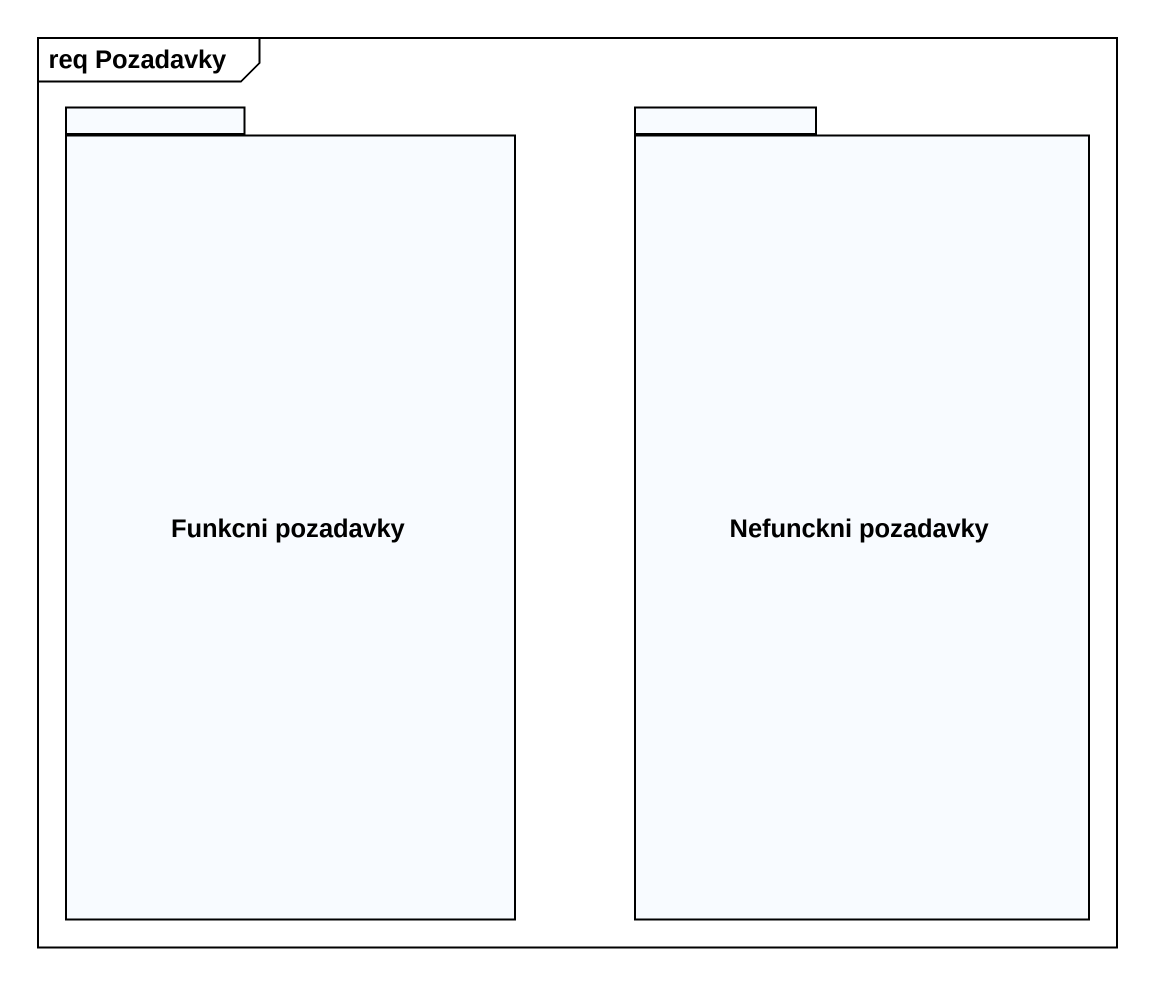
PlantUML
@startuml
mainframe req Pozadavky
package "Funkcni pozadavky" as Funkcni_pozadavky {
}
package "Nefunckni pozadavky" as Nefunckni_pozadavky {
}
@enduml
